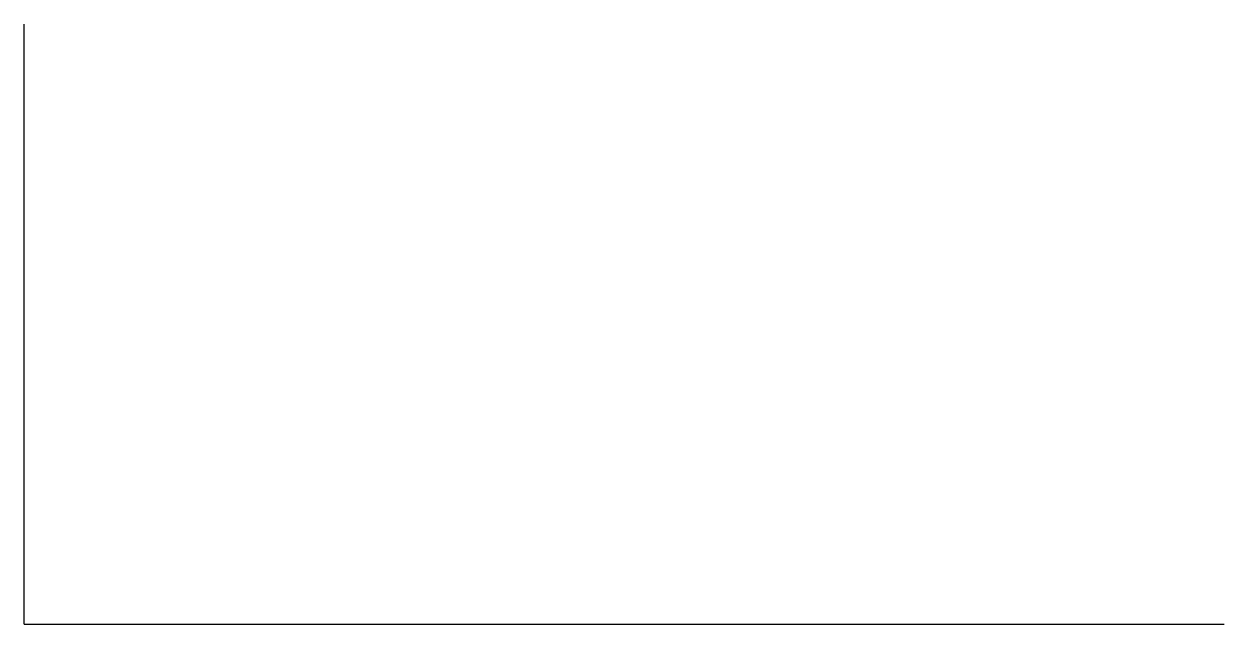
# Model space of a CAD drawing. Extents: x 0 to 10, y 0 to 5.
import ezdxf

# ---------------------------------------------------------------- set-up
doc = ezdxf.new("R2010")
doc.units = 0

msp = doc.modelspace()

# ---------------------------------------------------------------- linework, layer by layer
for q in [(0, 5), (10, 0)]:
    msp.add_line((0, 0), q)

doc.saveas('drawing.dxf')
